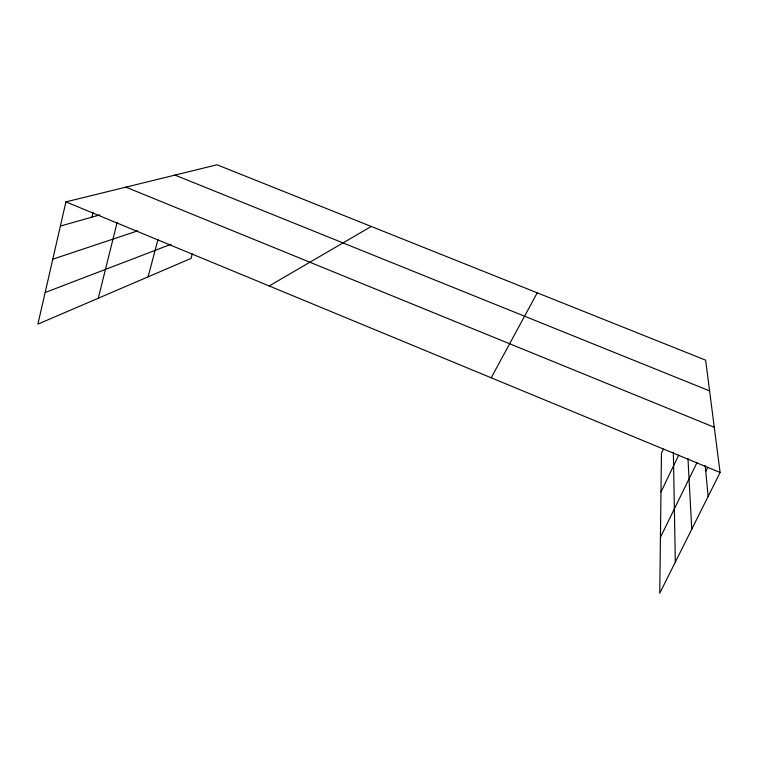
<?xml version="1.0" encoding="UTF-8"?>
<svg xmlns="http://www.w3.org/2000/svg" width="758" height="758" viewBox="0 0 758 758"><rect width="100%" height="100%" fill="white"/><g stroke="black" fill="none" stroke-linecap="round" stroke-linejoin="round"><path stroke-width="1.14" d="M663.449 449.115L661.45 453.331L659.754 593.22L720.1 472.49L705.632 360.154L217.015 164.78L65.927 201.874L37.9 324.14L191.035 258.421L192.267 253.987M91.983 217.12L93.082 212.524M98.294 298.226L117.139 222.407M148.104 276.85L158.024 239.272M660.985 491.951L678.704 455.113M660.436 537.337L697.095 462.399M705.745 471.4L707.801 467.25M491.212 377.806L537.232 292.815M269.185 285.956L371.259 226.453M45.148 292.522L171.014 244.284M52.785 259.189L137.785 230.82M60.375 226.073L99.952 214.865M174.975 175.098L709.592 390.891M125.894 187.15L714.282 427.275M65.927 201.874L720.1 472.49M705.196 465.516L708.124 496.452M687.97 458.581L691.76 529.198M673.36 452.185L675.321 562.085"/></g></svg>
